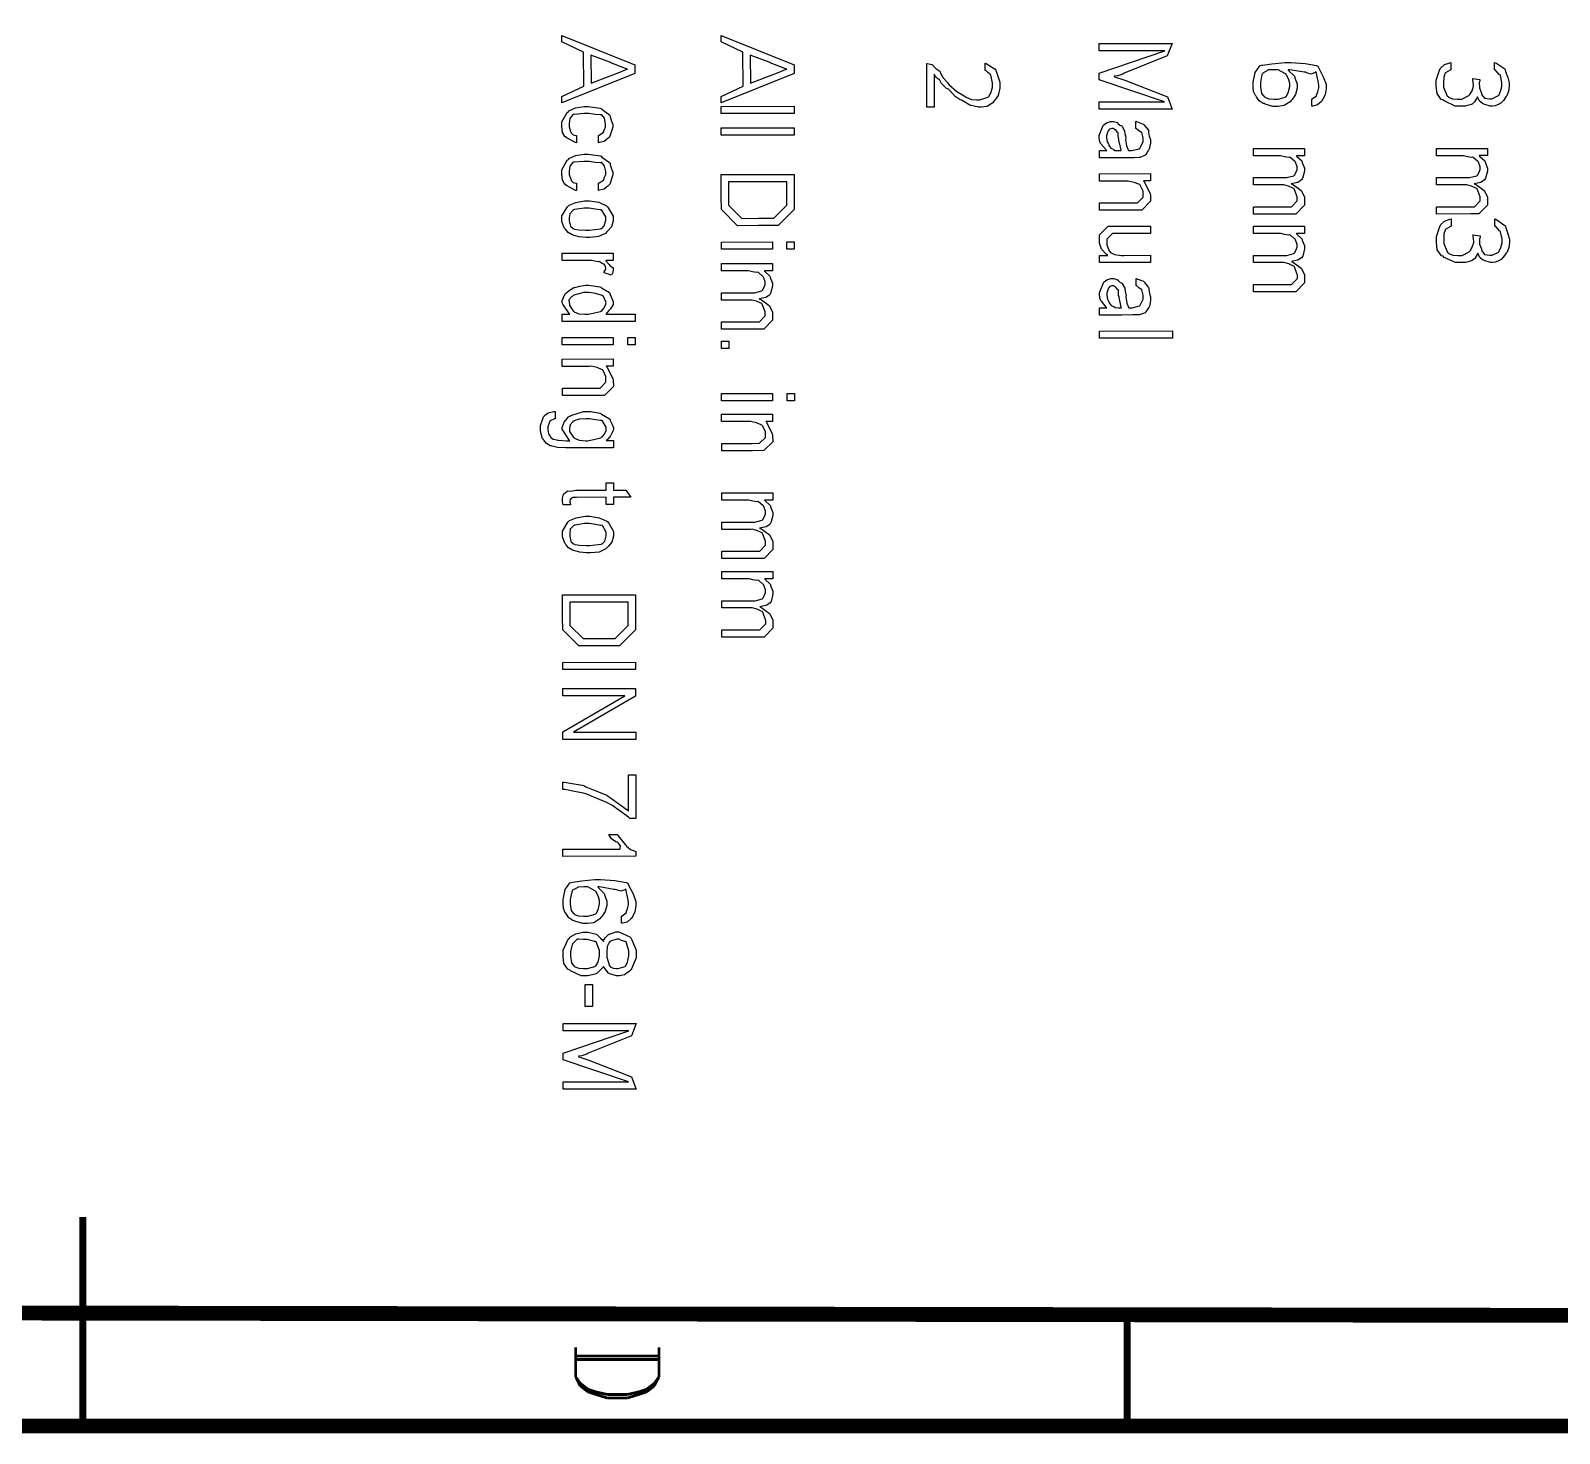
# Model space of a CAD drawing. Extents: x 0.1 to 11.6, y 0.3 to 16.2.
# Drawn here: x 5.762 to 8.673, y 0.296 to 2.968 of the extents above; entities that cross this region are included whole.
import ezdxf

# ---------------------------------------------------------------- set-up
doc = ezdxf.new("R2010")
doc.units = 0
doc.layers.get('0').update_dxf_attribs({"linetype": 'CONTINUOUS'})

msp = doc.modelspace()

# ---------------------------------------------------------------- linework, layer by layer
at = {"color": 0, "const_width": 0.005208}
msp.add_lwpolyline([(0.155003, 16.22), (11.57, 16.22), (11.57, 0.310004), (0.155003, 0.310004), (0.155003, 16.22)], close=True, dxfattribs=at)
at = {"color": 0}
for points in [[(6.77339, 2.95828), (6.91228, 2.90272), (6.91249, 2.88624), (6.7736, 2.83024), (6.7736, 2.84239), (6.81526, 2.86193), (6.81506, 2.9266), (6.77339, 2.94635), (6.77339, 2.95828)], [(7.07671, 2.95833), (7.2156, 2.90278), (7.21582, 2.88629), (7.07693, 2.83029), (7.07693, 2.84244), (7.1186, 2.86199), (7.11838, 2.92665), (7.07671, 2.9464), (7.07671, 2.95833)], [(7.79665, 2.94287), (7.93554, 2.94308), (7.92643, 2.91943), (7.84418, 2.88687), (7.84153, 2.88504), (7.83225, 2.88135), (7.82611, 2.88069), (7.82508, 2.88037), (7.82617, 2.87944), (7.84343, 2.87408), (7.84571, 2.87321), (7.92665, 2.84174), (7.93576, 2.81808), (7.79688, 2.81787), (7.79688, 2.83176), (7.92079, 2.83197), (7.79688, 2.87386), (7.79688, 2.88644), (7.92165, 2.92919), (7.79665, 2.92899), (7.79665, 2.94287)], [(6.82894, 2.92117), (6.82915, 2.86735), (6.86561, 2.88167), (6.86757, 2.88206), (6.88086, 2.88704), (6.89578, 2.89339), (6.8986, 2.89447), (6.89501, 2.89529), (6.86703, 2.90653), (6.86496, 2.90728), (6.82894, 2.92117)], [(7.13226, 2.92122), (7.13249, 2.8674), (7.16894, 2.88172), (7.1709, 2.88211), (7.18419, 2.8871), (7.19911, 2.89344), (7.20193, 2.89453), (7.19835, 2.89535), (7.17036, 2.90657), (7.16829, 2.90733), (7.13226, 2.92122)], [(7.48247, 2.82183), (7.46858, 2.82183), (7.46838, 2.90517), (7.46929, 2.90522), (7.47835, 2.90321), (7.47922, 2.90278), (7.47971, 2.9011), (7.48579, 2.89578), (7.49311, 2.89068), (7.49419, 2.88911), (7.49425, 2.88656), (7.49951, 2.87756), (7.50722, 2.86963), (7.50851, 2.86762), (7.51101, 2.86421), (7.52582, 2.85151), (7.53956, 2.84353), (7.5415, 2.84244), (7.54318, 2.84082), (7.5535, 2.83675), (7.56401, 2.83594), (7.56754, 2.83594), (7.56917, 2.83594), (7.58453, 2.84082), (7.58578, 2.84179), (7.58649, 2.84228), (7.59065, 2.84933), (7.59338, 2.85965), (7.59338, 2.86307), (7.59338, 2.86828), (7.59028, 2.8826), (7.58968, 2.8839), (7.58822, 2.88465), (7.58399, 2.88883), (7.58057, 2.8915), (7.57949, 2.8915), (7.57949, 2.90539), (7.58171, 2.90511), (7.5989, 2.89442), (7.6001, 2.89258), (7.60069, 2.89063), (7.60726, 2.86979), (7.60726, 2.86285), (7.60726, 2.85824), (7.60449, 2.84435), (7.59804, 2.83496), (7.59619, 2.83311), (7.59407, 2.83035), (7.58333, 2.82346), (7.5721, 2.82206), (7.56842, 2.82206), (7.56674, 2.82206), (7.55306, 2.82476), (7.55171, 2.82531), (7.55035, 2.82553), (7.53608, 2.83431), (7.53456, 2.8355), (7.53217, 2.83556), (7.52251, 2.8425), (7.51226, 2.85374), (7.5096, 2.8559), (7.50624, 2.85769), (7.49675, 2.86697), (7.49235, 2.87451), (7.4916, 2.87543), (7.49018, 2.87543), (7.48579, 2.87912), (7.48301, 2.88417), (7.48226, 2.88476), (7.48247, 2.82183)], [(8.20139, 2.82368), (8.20139, 2.83757), (8.20242, 2.83794), (8.21018, 2.84343), (8.21072, 2.84408), (8.21061, 2.84467), (8.21272, 2.85101), (8.21506, 2.85867), (8.21506, 2.86122), (8.21506, 2.86372), (8.21365, 2.8711), (8.2105, 2.88607), (8.20964, 2.88943), (8.20785, 2.88769), (8.20003, 2.88499), (8.19163, 2.88758), (8.18946, 2.88835), (8.18707, 2.88835), (8.15956, 2.89312), (8.15625, 2.89312), (8.15679, 2.89219), (8.16835, 2.88064), (8.16906, 2.87924), (8.16894, 2.87782), (8.17339, 2.86589), (8.17339, 2.86187), (8.17339, 2.85792), (8.17051, 2.84586), (8.16396, 2.83664), (8.16211, 2.83475), (8.16004, 2.83192), (8.14893, 2.82488), (8.13699, 2.82346), (8.13303, 2.82346), (8.12756, 2.82346), (8.11279, 2.82781), (8.11111, 2.82867), (8.10883, 2.8291), (8.10129, 2.8341), (8.0964, 2.84125), (8.09549, 2.84278), (8.09412, 2.84381), (8.09071, 2.85161), (8.09006, 2.86014), (8.09006, 2.86296), (8.09006, 2.86919), (8.09386, 2.88781), (8.10286, 2.90072), (8.10547, 2.90158), (8.10792, 2.90175), (8.1256, 2.90446), (8.15018, 2.90701), (8.15603, 2.90701), (8.16174, 2.90701), (8.18875, 2.90528), (8.21035, 2.90126), (8.21332, 2.90007), (8.2149, 2.89632), (8.22347, 2.87978), (8.22894, 2.8654), (8.22894, 2.86057), (8.22894, 2.85683), (8.22706, 2.84543), (8.22276, 2.83703), (8.22157, 2.83539), (8.21983, 2.83279), (8.21213, 2.82613), (8.20356, 2.824), (8.20139, 2.82368)], [(8.13325, 2.8929), (8.1295, 2.8929), (8.11947, 2.89274), (8.11828, 2.89268), (8.11708, 2.8915), (8.10824, 2.88667), (8.10764, 2.88553), (8.10672, 2.88385), (8.10394, 2.86903), (8.10394, 2.86404), (8.10394, 2.86008), (8.10579, 2.84804), (8.11025, 2.84267), (8.11154, 2.8419), (8.11219, 2.84076), (8.11974, 2.83794), (8.12935, 2.83735), (8.1326, 2.83735), (8.13753, 2.83735), (8.15115, 2.84115), (8.15235, 2.8419), (8.15294, 2.84229), (8.15685, 2.84928), (8.1595, 2.861), (8.1595, 2.86492), (8.1595, 2.86724), (8.15761, 2.87418), (8.15332, 2.88357), (8.15213, 2.88488), (8.15039, 2.88574), (8.13753, 2.8929), (8.13325, 2.8929)], [(8.46625, 2.90685), (8.46625, 2.89296), (8.46501, 2.89253), (8.45617, 2.88726), (8.45562, 2.88667), (8.45481, 2.88542), (8.45275, 2.87869), (8.45236, 2.86908), (8.45236, 2.86583), (8.45236, 2.85992), (8.45958, 2.84299), (8.46104, 2.84218), (8.46175, 2.84099), (8.46957, 2.838), (8.47911, 2.8374), (8.48232, 2.8374), (8.48725, 2.8374), (8.50076, 2.84392), (8.50206, 2.84521), (8.50265, 2.84586), (8.50672, 2.85297), (8.50965, 2.86182), (8.50965, 2.86475), (8.50965, 2.86475), (8.50896, 2.86843), (8.50819, 2.87549), (8.50792, 2.87668), (8.52181, 2.87474), (8.52175, 2.87397), (8.5216, 2.87229), (8.5216, 2.87169), (8.52046, 2.86897), (8.52056, 2.85851), (8.52393, 2.84999), (8.52442, 2.84825), (8.52463, 2.84586), (8.53022, 2.83897), (8.54015, 2.83763), (8.54351, 2.83763), (8.54428, 2.83763), (8.55686, 2.84381), (8.55783, 2.845), (8.55806, 2.8456), (8.56099, 2.85254), (8.56347, 2.86122), (8.56347, 2.8641), (8.56347, 2.86893), (8.56054, 2.88211), (8.56, 2.8834), (8.55854, 2.88433), (8.55072, 2.89285), (8.54958, 2.89318), (8.54958, 2.90707), (8.55176, 2.90653), (8.56879, 2.89458), (8.56999, 2.89274), (8.57064, 2.88976), (8.57465, 2.87842), (8.57736, 2.86817), (8.57736, 2.86475), (8.57736, 2.8616), (8.57622, 2.85211), (8.57357, 2.84532), (8.57281, 2.84369), (8.57129, 2.84158), (8.56635, 2.83436), (8.56174, 2.82981), (8.56044, 2.82894), (8.55815, 2.82764), (8.55078, 2.82437), (8.54531, 2.82374), (8.54351, 2.82374), (8.54144, 2.82374), (8.52924, 2.82753), (8.5281, 2.82829), (8.52642, 2.82867), (8.52106, 2.83333), (8.51768, 2.84011), (8.51704, 2.84153), (8.51579, 2.83931), (8.51144, 2.83176), (8.50662, 2.82753), (8.5051, 2.82699), (8.50265, 2.82611), (8.4936, 2.82394), (8.48529, 2.82351), (8.48253, 2.82351), (8.47472, 2.82351), (8.45344, 2.83365), (8.45128, 2.83567), (8.44808, 2.83669), (8.44006, 2.84799), (8.43847, 2.86187), (8.43847, 2.86649), (8.43847, 2.87343), (8.44476, 2.89242), (8.44607, 2.89426), (8.44672, 2.896), (8.45404, 2.90283), (8.46419, 2.90662), (8.46625, 2.90685)], [(6.80154, 2.76785), (6.80154, 2.75396), (6.79932, 2.75433), (6.78233, 2.76372), (6.78114, 2.76525), (6.77924, 2.76579), (6.77458, 2.77376), (6.77354, 2.785), (6.77354, 2.78717), (6.77354, 2.79372), (6.78386, 2.81179), (6.78592, 2.81342), (6.78694, 2.81478), (6.79958, 2.82047), (6.81619, 2.8234), (6.82172, 2.8234), (6.82368, 2.82346), (6.84631, 2.82004), (6.84819, 2.81928), (6.84961, 2.81776), (6.86415, 2.80757), (6.86513, 2.80604), (6.86535, 2.80371), (6.86828, 2.79546), (6.87076, 2.78879), (6.87076, 2.78651), (6.87076, 2.7839), (6.86481, 2.76644), (6.86361, 2.76503), (6.86182, 2.76269), (6.85406, 2.75672), (6.84538, 2.75461), (6.84321, 2.75418), (6.84321, 2.76807), (6.84435, 2.76839), (6.85286, 2.77404), (6.8534, 2.77479), (6.85308, 2.77501), (6.85465, 2.77929), (6.85688, 2.78472), (6.85688, 2.78651), (6.85688, 2.7901), (6.85476, 2.80067), (6.84983, 2.80724), (6.84842, 2.80757), (6.84657, 2.80697), (6.83703, 2.80767), (6.82514, 2.80957), (6.82215, 2.80951), (6.81554, 2.80951), (6.79704, 2.80811), (6.79568, 2.80778), (6.79362, 2.80647), (6.78847, 2.8004), (6.78743, 2.79081), (6.78743, 2.7876), (6.78743, 2.78435), (6.79031, 2.77544), (6.7909, 2.77458), (6.79118, 2.77317), (6.79482, 2.76938), (6.80035, 2.76807), (6.80154, 2.76785)], [(7.07688, 2.82346), (7.21576, 2.82368), (7.21576, 2.80979), (7.07688, 2.80957), (7.07688, 2.82346)], [(7.81099, 2.73931), (7.80968, 2.7404), (7.80067, 2.75163), (7.80013, 2.75276), (7.79932, 2.75282), (7.79725, 2.75836), (7.79688, 2.7654), (7.79688, 2.76774), (7.79742, 2.76986), (7.80447, 2.78672), (7.80533, 2.78792), (7.8055, 2.78851), (7.81076, 2.79232), (7.81842, 2.79486), (7.82096, 2.79486), (7.82379, 2.79486), (7.83138, 2.79269), (7.83225, 2.79226), (7.83242, 2.79107), (7.83594, 2.78776), (7.83996, 2.78603), (7.8405, 2.78532), (7.84088, 2.78424), (7.845, 2.77647), (7.84526, 2.77556), (7.84489, 2.77419), (7.84722, 2.76475), (7.84744, 2.7634), (7.84706, 2.75988), (7.84869, 2.74799), (7.85211, 2.74061), (7.85265, 2.73931), (7.8539, 2.73931), (7.85667, 2.73931), (7.85764, 2.73931), (7.8591, 2.73936), (7.8731, 2.74278), (7.87392, 2.74343), (7.87429, 2.74403), (7.88021, 2.75564), (7.88021, 2.7595), (7.88021, 2.76318), (7.87765, 2.77349), (7.87717, 2.77425), (7.87576, 2.77447), (7.87158, 2.7775), (7.86762, 2.78088), (7.86632, 2.78119), (7.86632, 2.79508), (7.86789, 2.79476), (7.88075, 2.78971), (7.88172, 2.78901), (7.8826, 2.78765), (7.89031, 2.778), (7.89085, 2.77664), (7.89046, 2.77447), (7.89193, 2.76665), (7.8941, 2.75999), (7.8941, 2.75776), (7.8941, 2.75347), (7.89193, 2.74169), (7.8915, 2.74061), (7.89008, 2.73942), (7.88525, 2.73139), (7.88456, 2.73085), (7.88346, 2.72987), (7.87517, 2.7265), (7.87414, 2.72629), (7.87283, 2.72613), (7.86322, 2.72564), (7.86003, 2.72564), (7.83942, 2.72542), (7.83225, 2.72542), (7.81614, 2.72542), (7.81076, 2.72542), (7.80735, 2.72542), (7.79964, 2.72542), (7.7971, 2.72542), (7.7971, 2.73931), (7.80057, 2.73931), (7.80838, 2.73931), (7.81099, 2.73931)], [(7.07693, 2.78244), (7.21582, 2.78267), (7.21582, 2.76878), (7.07693, 2.76856), (7.07693, 2.78244)], [(7.83876, 2.73931), (7.83826, 2.74056), (7.83431, 2.75917), (7.83399, 2.76167), (7.83328, 2.76238), (7.83274, 2.76785), (7.83279, 2.77306), (7.83247, 2.7736), (7.83143, 2.77365), (7.82813, 2.77869), (7.82769, 2.77903), (7.82721, 2.7786), (7.82329, 2.78097), (7.82206, 2.78097), (7.82058, 2.78097), (7.81625, 2.78), (7.81456, 2.77756), (7.81401, 2.77686), (7.81321, 2.77539), (7.81076, 2.76742), (7.81076, 2.76471), (7.81076, 2.76253), (7.81174, 2.75592), (7.81418, 2.75185), (7.81489, 2.75082), (7.81521, 2.74903), (7.81879, 2.74393), (7.82319, 2.74203), (7.824, 2.74149), (7.824, 2.74149), (7.82687, 2.73958), (7.83285, 2.73931), (7.83485, 2.73931), (7.83876, 2.73931)], [(8.09028, 2.74317), (8.1875, 2.74337), (8.1875, 2.72949), (8.1721, 2.72949), (8.17219, 2.72879), (8.18246, 2.7194), (8.18317, 2.71821), (8.18306, 2.71679), (8.1875, 2.70568), (8.1875, 2.70193), (8.1875, 2.70019), (8.18408, 2.68631), (8.18338, 2.68522), (8.18181, 2.68322), (8.17475, 2.67828), (8.16525, 2.67654), (8.16254, 2.67611), (8.1665, 2.6741), (8.18104, 2.66308), (8.18772, 2.65121), (8.18772, 2.64725), (8.18772, 2.6351), (8.17101, 2.61837), (8.15582, 2.61837), (8.0905, 2.61817), (8.0905, 2.63206), (8.15039, 2.63206), (8.16276, 2.63226), (8.17383, 2.64333), (8.17383, 2.64985), (8.17378, 2.65126), (8.16818, 2.66607), (8.1671, 2.66721), (8.16536, 2.66775), (8.15744, 2.67133), (8.14822, 2.67378), (8.14583, 2.67372), (8.0905, 2.67372), (8.0905, 2.68761), (8.15235, 2.68761), (8.15354, 2.68767), (8.16732, 2.69129), (8.16818, 2.69194), (8.16835, 2.69228), (8.17117, 2.69672), (8.17361, 2.70307), (8.17361, 2.70518), (8.17361, 2.70844), (8.17051, 2.71724), (8.16992, 2.71821), (8.16846, 2.71897), (8.16064, 2.72624), (8.1595, 2.72667), (8.15717, 2.72618), (8.14936, 2.72726), (8.14214, 2.72928), (8.13976, 2.72928), (8.09028, 2.72928), (8.09028, 2.74317)], [(8.43869, 2.74322), (8.53592, 2.74343), (8.53592, 2.72954), (8.52051, 2.72954), (8.52061, 2.72885), (8.53088, 2.71946), (8.53157, 2.71826), (8.53147, 2.71685), (8.53592, 2.70574), (8.53592, 2.70199), (8.53592, 2.70025), (8.5325, 2.68636), (8.53179, 2.68528), (8.53022, 2.68326), (8.52317, 2.67833), (8.51367, 2.6766), (8.51096, 2.67617), (8.51492, 2.67415), (8.52946, 2.66314), (8.53614, 2.65126), (8.53614, 2.64729), (8.53614, 2.63515), (8.51942, 2.61843), (8.50424, 2.61843), (8.43892, 2.61822), (8.43892, 2.63211), (8.49881, 2.63211), (8.51118, 2.63232), (8.52225, 2.64339), (8.52225, 2.6499), (8.52219, 2.65131), (8.5166, 2.66612), (8.51551, 2.66726), (8.51378, 2.66781), (8.50586, 2.67139), (8.49664, 2.67383), (8.49425, 2.67378), (8.43892, 2.67378), (8.43892, 2.68767), (8.50076, 2.68767), (8.50196, 2.68772), (8.51574, 2.69135), (8.5166, 2.692), (8.51676, 2.69233), (8.51958, 2.69678), (8.52203, 2.70313), (8.52203, 2.70524), (8.52203, 2.7085), (8.51893, 2.71729), (8.51833, 2.71826), (8.51688, 2.71903), (8.50906, 2.72629), (8.50792, 2.72672), (8.50558, 2.72624), (8.49778, 2.72732), (8.49056, 2.72933), (8.48817, 2.72933), (8.43869, 2.72933), (8.43869, 2.74322)], [(6.80165, 2.67692), (6.80165, 2.66303), (6.79943, 2.66342), (6.78244, 2.67279), (6.78125, 2.67432), (6.77935, 2.67486), (6.77468, 2.68283), (6.77365, 2.69407), (6.77365, 2.69624), (6.77365, 2.70281), (6.78396, 2.72086), (6.78603, 2.7225), (6.78706, 2.72385), (6.79969, 2.72954), (6.81629, 2.73247), (6.82183, 2.73247), (6.82379, 2.73253), (6.8464, 2.72911), (6.84831, 2.72835), (6.84972, 2.72683), (6.86426, 2.71664), (6.86524, 2.71511), (6.86546, 2.71278), (6.86838, 2.70454), (6.87088, 2.69786), (6.87088, 2.69558), (6.87088, 2.69299), (6.8649, 2.67551), (6.86372, 2.6741), (6.86193, 2.67176), (6.85417, 2.66581), (6.84549, 2.66368), (6.84332, 2.66325), (6.84332, 2.67714), (6.84446, 2.67746), (6.85297, 2.68311), (6.85351, 2.68386), (6.85319, 2.68408), (6.85476, 2.68838), (6.85699, 2.69379), (6.85699, 2.69558), (6.85699, 2.69917), (6.85487, 2.70975), (6.84993, 2.71631), (6.84853, 2.71664), (6.84668, 2.71604), (6.83713, 2.71674), (6.82525, 2.71864), (6.82226, 2.71858), (6.81565, 2.71858), (6.79715, 2.71718), (6.79579, 2.71685), (6.79372, 2.71556), (6.78857, 2.70947), (6.78754, 2.69988), (6.78754, 2.69667), (6.78754, 2.69342), (6.79042, 2.68451), (6.79101, 2.68365), (6.79129, 2.68224), (6.79492, 2.67844), (6.80046, 2.67714), (6.80165, 2.67692)], [(7.07704, 2.69336), (7.21593, 2.69358), (7.21593, 2.653), (7.21615, 2.62696), (7.18554, 2.59635), (7.14735, 2.59636), (7.10786, 2.59614), (7.07726, 2.62674), (7.07704, 2.65082), (7.07704, 2.69336)], [(7.09093, 2.67947), (7.09093, 2.653), (7.09115, 2.63499), (7.1161, 2.61003), (7.14779, 2.61025), (7.17731, 2.61025), (7.20226, 2.63519), (7.20204, 2.65364), (7.20204, 2.67969), (7.09093, 2.67947)], [(7.79704, 2.69504), (7.89426, 2.69526), (7.89426, 2.68138), (7.88103, 2.68138), (7.8826, 2.67979), (7.89367, 2.65761), (7.89426, 2.65468), (7.89447, 2.64253), (7.87776, 2.62582), (7.85562, 2.6256), (7.79725, 2.6256), (7.79725, 2.63949), (7.85519, 2.63949), (7.86951, 2.63971), (7.88038, 2.65076), (7.88038, 2.65793), (7.88038, 2.66206), (7.87494, 2.67329), (7.87386, 2.67443), (7.87213, 2.67503), (7.86344, 2.67871), (7.85215, 2.68121), (7.84913, 2.68115), (7.79704, 2.68115), (7.79704, 2.69504)], [(6.82238, 2.64333), (6.82607, 2.64339), (6.84392, 2.64068), (6.85851, 2.634), (6.86057, 2.63206), (6.86199, 2.63026), (6.87099, 2.61421), (6.87099, 2.60883), (6.87099, 2.60568), (6.86794, 2.59403), (6.86068, 2.5855), (6.85861, 2.58388), (6.85639, 2.58143), (6.84343, 2.57531), (6.82758, 2.57394), (6.82389, 2.57389), (6.81956, 2.57389), (6.80669, 2.57503), (6.79719, 2.57753), (6.79546, 2.57824), (6.79308, 2.57861), (6.78532, 2.58306), (6.78039, 2.58946), (6.7794, 2.59082), (6.778, 2.5919), (6.77376, 2.60443), (6.77376, 2.60861), (6.77376, 2.6149), (6.78407, 2.63221), (6.78614, 2.63379), (6.78717, 2.63504), (6.79992, 2.64046), (6.81674, 2.64333), (6.82238, 2.64333)], [(6.82238, 2.62944), (6.81586, 2.62944), (6.79775, 2.62674), (6.79633, 2.62619), (6.79417, 2.62478), (6.78874, 2.61876), (6.78765, 2.61117), (6.78765, 2.60861), (6.78765, 2.60542), (6.78993, 2.59532), (6.79508, 2.59082), (6.79656, 2.59039), (6.79725, 2.58974), (6.80643, 2.58811), (6.81901, 2.58778), (6.82324, 2.58778), (6.82536, 2.58783), (6.84717, 2.59017), (6.84864, 2.5906), (6.84961, 2.59076), (6.85439, 2.59603), (6.8571, 2.60622), (6.8571, 2.60883), (6.8571, 2.61322), (6.84983, 2.62588), (6.84842, 2.62642), (6.84651, 2.62608), (6.83686, 2.6275), (6.82525, 2.6295), (6.82238, 2.62944)], [(7.79742, 2.53961), (7.81347, 2.53961), (7.81054, 2.54124), (7.80094, 2.55117), (7.79719, 2.56256), (7.79719, 2.56629), (7.79719, 2.57844), (7.81392, 2.59517), (7.83561, 2.59517), (7.89442, 2.59538), (7.89442, 2.58149), (7.84169, 2.58128), (7.82215, 2.58128), (7.81108, 2.57021), (7.81108, 2.56304), (7.81108, 2.55989), (7.81413, 2.55143), (7.81478, 2.55046), (7.81506, 2.54878), (7.81879, 2.54417), (7.82389, 2.54264), (7.82497, 2.54221), (7.82607, 2.54156), (7.83925, 2.53961), (7.84364, 2.53961), (7.89464, 2.53982), (7.89464, 2.52593), (7.79742, 2.52572), (7.79742, 2.53961)], [(8.0905, 2.59517), (8.18772, 2.59538), (8.18772, 2.58149), (8.17231, 2.58149), (8.17242, 2.58078), (8.18267, 2.5714), (8.18338, 2.57021), (8.18326, 2.56879), (8.18772, 2.55767), (8.18772, 2.55393), (8.18772, 2.55219), (8.18431, 2.53831), (8.1836, 2.53722), (8.18203, 2.53521), (8.17497, 2.53028), (8.16547, 2.52854), (8.16276, 2.5281), (8.16672, 2.5261), (8.18126, 2.51508), (8.18793, 2.50321), (8.18793, 2.49924), (8.18793, 2.48708), (8.17122, 2.47038), (8.15603, 2.47038), (8.09071, 2.47017), (8.09071, 2.48406), (8.15061, 2.48406), (8.16297, 2.48426), (8.17404, 2.49533), (8.17404, 2.50185), (8.17399, 2.50325), (8.1684, 2.51807), (8.16732, 2.51921), (8.16558, 2.51975), (8.15767, 2.52333), (8.14844, 2.52578), (8.14606, 2.52572), (8.09071, 2.52572), (8.09071, 2.53961), (8.15256, 2.53961), (8.15375, 2.53965), (8.16754, 2.54329), (8.1684, 2.54394), (8.16857, 2.54428), (8.17139, 2.54872), (8.17383, 2.55507), (8.17383, 2.55718), (8.17383, 2.56044), (8.17074, 2.56922), (8.17014, 2.57021), (8.16868, 2.57096), (8.16086, 2.57824), (8.15972, 2.57867), (8.15739, 2.57818), (8.14958, 2.57926), (8.14236, 2.58128), (8.13997, 2.58128), (8.0905, 2.58128), (8.0905, 2.59517)], [(8.46669, 2.60906), (8.46669, 2.59517), (8.46544, 2.59472), (8.4566, 2.58946), (8.45606, 2.58886), (8.45524, 2.58763), (8.45318, 2.58089), (8.45281, 2.57129), (8.45281, 2.56803), (8.45281, 2.56213), (8.46001, 2.54519), (8.46149, 2.54438), (8.46218, 2.54318), (8.47, 2.54021), (8.47954, 2.53961), (8.48275, 2.53961), (8.48768, 2.53961), (8.50119, 2.54611), (8.5025, 2.54742), (8.5031, 2.54807), (8.50717, 2.55518), (8.5101, 2.56401), (8.5101, 2.56694), (8.5101, 2.56694), (8.50939, 2.57064), (8.50862, 2.57769), (8.50836, 2.57889), (8.52225, 2.57693), (8.52219, 2.57617), (8.52203, 2.57449), (8.52203, 2.57389), (8.52089, 2.57118), (8.521, 2.56071), (8.52436, 2.55219), (8.52485, 2.55046), (8.52507, 2.54807), (8.53065, 2.54118), (8.54058, 2.53982), (8.54394, 2.53982), (8.54471, 2.53982), (8.55729, 2.54601), (8.55826, 2.54719), (8.55849, 2.54779), (8.56142, 2.55474), (8.56392, 2.56342), (8.56392, 2.56629), (8.56392, 2.57113), (8.56099, 2.58431), (8.56044, 2.58561), (8.55897, 2.58653), (8.55117, 2.59506), (8.55003, 2.59538), (8.55003, 2.60926), (8.55219, 2.60872), (8.56922, 2.59679), (8.57042, 2.59494), (8.57107, 2.59196), (8.57508, 2.58062), (8.57781, 2.57036), (8.57781, 2.56694), (8.57781, 2.56381), (8.57667, 2.55431), (8.574, 2.54753), (8.57324, 2.5459), (8.57172, 2.54378), (8.56679, 2.53657), (8.56218, 2.53201), (8.56088, 2.53114), (8.5586, 2.52983), (8.55122, 2.52658), (8.54574, 2.52593), (8.54394, 2.52593), (8.54189, 2.52593), (8.52968, 2.52974), (8.52854, 2.53049), (8.52686, 2.53088), (8.52149, 2.53554), (8.51812, 2.54232), (8.51747, 2.54372), (8.51622, 2.5415), (8.51187, 2.53396), (8.50706, 2.52974), (8.50553, 2.52919), (8.5031, 2.52832), (8.49403, 2.52615), (8.48574, 2.52572), (8.48296, 2.52572), (8.47515, 2.52572), (8.45389, 2.53586), (8.45171, 2.53788), (8.44851, 2.5389), (8.44049, 2.55018), (8.43892, 2.56407), (8.43892, 2.56868), (8.43892, 2.57563), (8.44521, 2.59463), (8.4465, 2.59646), (8.44715, 2.59819), (8.45449, 2.60504), (8.46463, 2.60883), (8.46669, 2.60906)], [(7.07726, 2.565), (7.17449, 2.56521), (7.17449, 2.55132), (7.07726, 2.55111), (7.07726, 2.565)], [(7.20226, 2.56521), (7.21615, 2.56521), (7.21615, 2.55132), (7.20226, 2.55132), (7.20226, 2.56521)], [(6.77393, 2.54351), (6.87115, 2.54372), (6.87115, 2.52983), (6.85726, 2.52983), (6.85721, 2.52914), (6.86279, 2.52285), (6.86399, 2.52225), (6.86458, 2.52111), (6.87115, 2.51611), (6.87115, 2.51443), (6.87115, 2.51253), (6.87039, 2.50678), (6.86876, 2.50315), (6.86833, 2.50206), (6.854, 2.5064), (6.85363, 2.50678), (6.85726, 2.51335), (6.85726, 2.51551), (6.85726, 2.51551), (6.85644, 2.51774), (6.85454, 2.52235), (6.854, 2.52289), (6.85271, 2.52289), (6.84874, 2.52485), (6.84586, 2.52746), (6.84489, 2.52767), (6.84326, 2.52701), (6.82981, 2.52962), (6.82536, 2.52962), (6.77393, 2.52962), (6.77393, 2.54351)], [(7.07731, 2.52399), (7.17453, 2.52419), (7.17453, 2.51031), (7.15912, 2.51031), (7.15924, 2.5096), (7.16949, 2.50022), (7.17019, 2.49903), (7.17008, 2.49761), (7.17453, 2.48649), (7.17453, 2.48275), (7.17453, 2.48101), (7.17111, 2.46712), (7.17042, 2.46604), (7.16883, 2.46403), (7.16178, 2.4591), (7.15229, 2.45736), (7.14958, 2.45692), (7.15354, 2.45492), (7.16808, 2.4439), (7.17475, 2.43201), (7.17475, 2.42806), (7.17475, 2.4159), (7.15804, 2.39919), (7.14285, 2.39919), (7.07753, 2.39899), (7.07753, 2.41288), (7.13743, 2.41288), (7.14979, 2.41308), (7.16086, 2.42415), (7.16086, 2.43067), (7.16081, 2.43207), (7.15522, 2.44689), (7.15414, 2.44803), (7.1524, 2.44857), (7.14447, 2.45215), (7.13525, 2.45458), (7.13286, 2.45454), (7.07753, 2.45454), (7.07753, 2.46843), (7.13937, 2.46843), (7.14057, 2.46847), (7.15435, 2.47211), (7.15522, 2.47276), (7.15539, 2.4731), (7.15821, 2.47754), (7.16064, 2.48389), (7.16064, 2.486), (7.16064, 2.48926), (7.15756, 2.49804), (7.15696, 2.49903), (7.15549, 2.49978), (7.14768, 2.50706), (7.14654, 2.50749), (7.14421, 2.507), (7.13639, 2.50808), (7.12918, 2.5101), (7.12679, 2.5101), (7.07731, 2.5101), (7.07731, 2.52399)], [(6.77419, 2.42736), (6.78896, 2.42735), (6.78749, 2.4286), (6.77512, 2.44689), (6.77399, 2.44928), (6.77399, 2.45356), (6.77903, 2.46511), (6.78006, 2.46642), (6.7806, 2.46679), (6.78668, 2.472), (6.79536, 2.47786), (6.79719, 2.47857), (6.79824, 2.47851), (6.80789, 2.48068), (6.8189, 2.48292), (6.8226, 2.48292), (6.82433, 2.48296), (6.84586, 2.47987), (6.84776, 2.47922), (6.84928, 2.47769), (6.8641, 2.46858), (6.86513, 2.46729), (6.86546, 2.46496), (6.86865, 2.45736), (6.87121, 2.4515), (6.87121, 2.44949), (6.87121, 2.44629), (6.86594, 2.43767), (6.8649, 2.43668), (6.86339, 2.43517), (6.859, 2.43044), (6.85786, 2.42817), (6.85775, 2.42757), (6.91308, 2.42757), (6.91308, 2.41368), (6.77419, 2.41347), (6.77419, 2.42736)], [(7.81147, 2.43978), (7.81017, 2.44086), (7.80117, 2.4521), (7.80063, 2.45324), (7.79981, 2.45329), (7.79775, 2.45882), (7.79736, 2.46588), (7.79736, 2.46821), (7.7979, 2.47032), (7.80496, 2.48719), (7.80583, 2.48839), (7.80599, 2.48899), (7.81125, 2.49278), (7.8189, 2.49533), (7.82146, 2.49533), (7.82428, 2.49533), (7.83188, 2.49317), (7.83274, 2.49274), (7.8329, 2.49154), (7.83643, 2.48822), (7.84044, 2.48649), (7.84099, 2.48579), (7.84136, 2.48469), (7.84549, 2.47694), (7.84576, 2.47601), (7.84538, 2.47467), (7.84771, 2.46522), (7.84793, 2.46386), (7.84754, 2.46035), (7.84918, 2.44846), (7.8526, 2.44108), (7.85314, 2.43978), (7.85439, 2.43978), (7.85715, 2.43978), (7.85812, 2.43978), (7.8596, 2.43983), (7.87358, 2.44325), (7.8744, 2.4439), (7.87478, 2.4445), (7.88069, 2.45611), (7.88069, 2.45996), (7.88069, 2.46365), (7.87815, 2.47396), (7.87765, 2.47472), (7.87625, 2.47493), (7.87207, 2.47797), (7.86811, 2.48133), (7.86681, 2.48167), (7.86681, 2.49556), (7.86838, 2.49522), (7.88124, 2.49018), (7.88222, 2.48947), (7.88308, 2.48813), (7.89079, 2.47846), (7.89133, 2.47711), (7.89094, 2.47493), (7.89242, 2.46712), (7.89458, 2.46044), (7.89458, 2.45822), (7.89458, 2.45394), (7.89242, 2.44217), (7.89199, 2.44108), (7.89057, 2.43989), (7.88574, 2.43186), (7.88504, 2.43132), (7.88396, 2.43033), (7.87565, 2.42697), (7.87463, 2.42676), (7.87332, 2.4266), (7.86372, 2.42611), (7.86051, 2.42611), (7.8399, 2.42589), (7.83274, 2.42589), (7.81663, 2.42589), (7.81125, 2.42589), (7.80783, 2.42589), (7.80013, 2.42589), (7.79758, 2.42589), (7.79758, 2.43978), (7.80106, 2.43978), (7.80886, 2.43978), (7.81147, 2.43978)], [(7.83925, 2.43978), (7.83876, 2.44103), (7.83479, 2.45964), (7.83447, 2.46212), (7.83376, 2.46283), (7.83322, 2.46832), (7.83328, 2.47353), (7.83296, 2.47407), (7.83192, 2.47412), (7.82861, 2.47917), (7.82818, 2.47949), (7.82769, 2.47906), (7.82379, 2.48144), (7.82254, 2.48144), (7.82107, 2.48144), (7.81674, 2.48047), (7.81506, 2.47803), (7.81451, 2.47732), (7.81369, 2.47586), (7.81125, 2.46787), (7.81125, 2.46517), (7.81125, 2.463), (7.81224, 2.45637), (7.81467, 2.45231), (7.81537, 2.45128), (7.81569, 2.44949), (7.81928, 2.44439), (7.82368, 2.44249), (7.82449, 2.44194), (7.82449, 2.44194), (7.82736, 2.44006), (7.83333, 2.43978), (7.83535, 2.43978), (7.83925, 2.43978)], [(6.8226, 2.46903), (6.81565, 2.46903), (6.79656, 2.46382), (6.79482, 2.46272), (6.79258, 2.46115), (6.78694, 2.45497), (6.78728, 2.44939), (6.78787, 2.44797), (6.78787, 2.44433), (6.79471, 2.4344), (6.79611, 2.43343), (6.79682, 2.43192), (6.80561, 2.42811), (6.81749, 2.42736), (6.8215, 2.42736), (6.82411, 2.4274), (6.84722, 2.43267), (6.84864, 2.43365), (6.84961, 2.43414), (6.85444, 2.43972), (6.85732, 2.44656), (6.85732, 2.44883), (6.85786, 2.44965), (6.85226, 2.4624), (6.85058, 2.46338), (6.84831, 2.46371), (6.83768, 2.46674), (6.82557, 2.46907), (6.8226, 2.46903)], [(7.79753, 2.39551), (7.93642, 2.39572), (7.93642, 2.38183), (7.79753, 2.38163), (7.79753, 2.39551)], [(6.77414, 2.38308), (6.87136, 2.38331), (6.87136, 2.36942), (6.77414, 2.36919), (6.77414, 2.38308)], [(6.89914, 2.38331), (6.91303, 2.38331), (6.91303, 2.36942), (6.89914, 2.36942), (6.89914, 2.38331)], [(7.07753, 2.37597), (7.09142, 2.37597), (7.09142, 2.36208), (7.07753, 2.36208), (7.07753, 2.37597)], [(6.77425, 2.34212), (6.87147, 2.34233), (6.87147, 2.32844), (6.85824, 2.32844), (6.85981, 2.32688), (6.87088, 2.30469), (6.87147, 2.30176), (6.87169, 2.28961), (6.85499, 2.27289), (6.83285, 2.27268), (6.77447, 2.27268), (6.77447, 2.28657), (6.83242, 2.28657), (6.84674, 2.28678), (6.85758, 2.29785), (6.85758, 2.30501), (6.85758, 2.30914), (6.85215, 2.32036), (6.85107, 2.3215), (6.84933, 2.3221), (6.84065, 2.32579), (6.82938, 2.32829), (6.82633, 2.32824), (6.77425, 2.32824), (6.77425, 2.34212)], [(7.07764, 2.27621), (7.17486, 2.27642), (7.17486, 2.26253), (7.07764, 2.26232), (7.07764, 2.27621)], [(7.20264, 2.27642), (7.21653, 2.27642), (7.21653, 2.26253), (7.20264, 2.26253), (7.20264, 2.27642)], [(6.76053, 2.24224), (6.76053, 2.22835), (6.75939, 2.22825), (6.75125, 2.22424), (6.75076, 2.22358), (6.74972, 2.222), (6.74664, 2.21278), (6.74664, 2.20969), (6.74664, 2.20725), (6.74794, 2.19993), (6.75097, 2.19558), (6.75185, 2.19472), (6.75222, 2.19319), (6.75717, 2.1894), (6.76421, 2.1881), (6.76574, 2.18778), (6.76617, 2.1875), (6.78293, 2.18668), (6.78851, 2.18668), (6.787, 2.18875), (6.77528, 2.20682), (6.77442, 2.20839), (6.77442, 2.21175), (6.77789, 2.22174), (6.78614, 2.23188), (6.78851, 2.23335), (6.79085, 2.23443), (6.81461, 2.24224), (6.8226, 2.24224), (6.82883, 2.24224), (6.8456, 2.23899), (6.84754, 2.23833), (6.84912, 2.23687), (6.86426, 2.22831), (6.86535, 2.22706), (6.86572, 2.22478), (6.86908, 2.21729), (6.87164, 2.21126), (6.87164, 2.20925), (6.87104, 2.20632), (6.86643, 2.1959), (6.85965, 2.18842), (6.85796, 2.1869), (6.87185, 2.1869), (6.87185, 2.17301), (6.78635, 2.17279), (6.78103, 2.17279), (6.76519, 2.17378), (6.75537, 2.17606), (6.75379, 2.17671), (6.75157, 2.17703), (6.74414, 2.18126), (6.73931, 2.18767), (6.73839, 2.18907), (6.73699, 2.19032), (6.73275, 2.20503), (6.73275, 2.2099), (6.73275, 2.21582), (6.7385, 2.23204), (6.73969, 2.23356), (6.74024, 2.23465), (6.7475, 2.23958), (6.75819, 2.24229), (6.76053, 2.24224)], [(6.82368, 2.22835), (6.81944, 2.22835), (6.80675, 2.22738), (6.79818, 2.22493), (6.79676, 2.22424), (6.79465, 2.22271), (6.78933, 2.21669), (6.78831, 2.20985), (6.78831, 2.20751), (6.78831, 2.20383), (6.79536, 2.19374), (6.79676, 2.19276), (6.79747, 2.19125), (6.80664, 2.18744), (6.81907, 2.18668), (6.82324, 2.18668), (6.82553, 2.18674), (6.84765, 2.19217), (6.84907, 2.19319), (6.85004, 2.19368), (6.85487, 2.19917), (6.85775, 2.20578), (6.85775, 2.20796), (6.85775, 2.21229), (6.85047, 2.22478), (6.84907, 2.22532), (6.84722, 2.22499), (6.83783, 2.2264), (6.8265, 2.2284), (6.82368, 2.22835)], [(7.07769, 2.23699), (7.17492, 2.23719), (7.17492, 2.22331), (7.16168, 2.22331), (7.16325, 2.22174), (7.17432, 2.19954), (7.17492, 2.19661), (7.17513, 2.18446), (7.15842, 2.16775), (7.13629, 2.16754), (7.0779, 2.16754), (7.0779, 2.18143), (7.13585, 2.18143), (7.15018, 2.18164), (7.16103, 2.19271), (7.16103, 2.19988), (7.16103, 2.204), (7.1556, 2.21522), (7.15451, 2.21636), (7.15278, 2.21696), (7.1441, 2.22065), (7.13282, 2.22314), (7.12978, 2.2231), (7.07769, 2.2231), (7.07769, 2.23699)], [(6.79004, 2.06472), (6.77593, 2.06472), (6.77561, 2.06565), (6.77463, 2.07232), (6.77463, 2.07449), (6.77463, 2.07726), (6.77681, 2.0849), (6.77724, 2.08556), (6.77746, 2.08561), (6.78386, 2.09071), (6.78461, 2.09099), (6.78461, 2.09099), (6.79031, 2.0906), (6.80018, 2.0925), (6.8035, 2.0925), (6.85796, 2.09272), (6.85796, 2.10661), (6.87185, 2.10661), (6.87185, 2.09272), (6.89507, 2.09272), (6.90462, 2.07883), (6.87185, 2.07883), (6.87185, 2.06494), (6.85796, 2.06494), (6.85796, 2.07883), (6.80176, 2.07861), (6.79992, 2.07861), (6.79438, 2.07844), (6.79318, 2.07807), (6.79286, 2.07796), (6.79243, 2.07721), (6.79047, 2.07531), (6.78967, 2.07563), (6.78961, 2.07557), (6.78933, 2.07493), (6.78851, 2.07183), (6.78851, 2.07081), (6.78851, 2.06928), (6.78976, 2.06538), (6.79004, 2.06472)], [(7.0779, 2.08724), (7.17513, 2.08746), (7.17513, 2.07357), (7.15972, 2.07357), (7.15983, 2.07286), (7.17008, 2.06347), (7.17079, 2.06228), (7.17068, 2.06087), (7.17513, 2.04975), (7.17513, 2.04601), (7.17513, 2.04428), (7.17171, 2.03039), (7.17101, 2.02929), (7.16943, 2.02729), (7.16237, 2.02235), (7.15289, 2.02061), (7.15018, 2.02018), (7.15414, 2.01818), (7.16868, 2.00717), (7.17535, 1.99528), (7.17535, 1.99132), (7.17535, 1.97917), (7.15864, 1.96246), (7.14344, 1.96246), (7.07813, 1.96224), (7.07813, 1.97613), (7.13803, 1.97613), (7.15039, 1.97635), (7.16146, 1.98742), (7.16146, 1.99393), (7.1614, 1.99533), (7.15582, 2.01014), (7.15474, 2.01129), (7.153, 2.01183), (7.14507, 2.0154), (7.13585, 2.01785), (7.13346, 2.01779), (7.07813, 2.01779), (7.07813, 2.03168), (7.13997, 2.03168), (7.14117, 2.03174), (7.15494, 2.03537), (7.15582, 2.03603), (7.15597, 2.03635), (7.15881, 2.04079), (7.16124, 2.04715), (7.16124, 2.04926), (7.16124, 2.05251), (7.15815, 2.06131), (7.15756, 2.06228), (7.15608, 2.06304), (7.14828, 2.07032), (7.14714, 2.07075), (7.14481, 2.07026), (7.13699, 2.07135), (7.12978, 2.07335), (7.12739, 2.07335), (7.0779, 2.07335), (7.0779, 2.08724)], [(6.82329, 2.04264), (6.82699, 2.04269), (6.84483, 2.03999), (6.85943, 2.03331), (6.86149, 2.03136), (6.8629, 2.02957), (6.8719, 2.01351), (6.8719, 2.00814), (6.8719, 2.00499), (6.86887, 1.99333), (6.8616, 1.98481), (6.85954, 1.98318), (6.85732, 1.98074), (6.84435, 1.97461), (6.8285, 1.97325), (6.82482, 1.97319), (6.82047, 1.97319), (6.80761, 1.97433), (6.79812, 1.97683), (6.79639, 1.97754), (6.794, 1.97792), (6.78624, 1.98236), (6.78131, 1.98876), (6.78033, 1.99013), (6.77892, 1.99121), (6.77468, 2.00375), (6.77468, 2.00792), (6.77468, 2.01421), (6.785, 2.03153), (6.78706, 2.0331), (6.78808, 2.03435), (6.80083, 2.03976), (6.81765, 2.04264), (6.82329, 2.04264)], [(6.82329, 2.02875), (6.81679, 2.02875), (6.79867, 2.02604), (6.79725, 2.0255), (6.79508, 2.02408), (6.78967, 2.01807), (6.78857, 2.01047), (6.78857, 2.00792), (6.78857, 2.00472), (6.79085, 1.99463), (6.79601, 1.99013), (6.79747, 1.98969), (6.79818, 1.98904), (6.80735, 1.98742), (6.81993, 1.98708), (6.82417, 1.98708), (6.82628, 1.98714), (6.8481, 1.98947), (6.84956, 1.9899), (6.85053, 1.99007), (6.85531, 1.99533), (6.85801, 2.00553), (6.85801, 2.00814), (6.85801, 2.01253), (6.85075, 2.02518), (6.84933, 2.02572), (6.84744, 2.02539), (6.83778, 2.02681), (6.82617, 2.02881), (6.82329, 2.02875)], [(7.07813, 1.93744), (7.17535, 1.93767), (7.17535, 1.92378), (7.15994, 1.92378), (7.16004, 1.92307), (7.17031, 1.91368), (7.17101, 1.91249), (7.1709, 1.91108), (7.17535, 1.89996), (7.17535, 1.89621), (7.17535, 1.89447), (7.17193, 1.88058), (7.17122, 1.8795), (7.16965, 1.8775), (7.1626, 1.87256), (7.1531, 1.87082), (7.15039, 1.87039), (7.15435, 1.86839), (7.16889, 1.85736), (7.17557, 1.84549), (7.17557, 1.84153), (7.17557, 1.82937), (7.15886, 1.81267), (7.14367, 1.81267), (7.07835, 1.81244), (7.07835, 1.82633), (7.13824, 1.82633), (7.15061, 1.82656), (7.16168, 1.83763), (7.16168, 1.84412), (7.16163, 1.84554), (7.15603, 1.86035), (7.15494, 1.86149), (7.15321, 1.86203), (7.14529, 1.86561), (7.13607, 1.86806), (7.13368, 1.868), (7.07835, 1.868), (7.07835, 1.88189), (7.14019, 1.88189), (7.14139, 1.88194), (7.15517, 1.88558), (7.15603, 1.88624), (7.15619, 1.88656), (7.15901, 1.891), (7.16146, 1.89735), (7.16146, 1.89947), (7.16146, 1.90272), (7.15836, 1.91151), (7.15776, 1.91249), (7.15631, 1.91325), (7.14849, 1.92051), (7.14735, 1.92096), (7.14501, 1.92046), (7.13721, 1.92156), (7.12999, 1.92356), (7.12761, 1.92356), (7.07813, 1.92356), (7.07813, 1.93744)], [(6.7749, 1.8929), (6.91379, 1.89312), (6.91379, 1.85254), (6.91401, 1.8265), (6.8834, 1.7959), (6.84521, 1.7959), (6.80572, 1.79568), (6.77512, 1.82628), (6.7749, 1.85038), (6.7749, 1.8929)], [(6.78879, 1.87901), (6.78879, 1.85254), (6.78901, 1.83453), (6.81396, 1.80957), (6.84565, 1.80979), (6.87517, 1.80979), (6.90012, 1.83475), (6.8999, 1.85319), (6.8999, 1.87924), (6.78879, 1.87901)], [(6.77512, 1.76449), (6.91401, 1.76471), (6.91401, 1.75082), (6.77512, 1.7506), (6.77512, 1.76449)], [(6.77518, 1.71457), (6.91407, 1.71479), (6.91407, 1.69982), (6.79601, 1.63124), (6.91428, 1.63146), (6.91428, 1.61757), (6.77539, 1.61735), (6.77539, 1.63232), (6.89344, 1.7009), (6.77518, 1.70068), (6.77518, 1.71457)], [(6.90044, 1.5504), (6.91433, 1.5504), (6.91456, 1.46707), (6.90326, 1.46707), (6.90072, 1.4694), (6.86893, 1.49235), (6.86486, 1.49462), (6.86029, 1.4969), (6.81917, 1.51426), (6.81494, 1.51546), (6.81093, 1.51579), (6.79454, 1.5191), (6.77903, 1.52219), (6.77544, 1.5224), (6.77544, 1.53629), (6.77826, 1.53629), (6.81244, 1.53033), (6.81646, 1.52914), (6.81933, 1.52746), (6.83838, 1.51981), (6.859, 1.51118), (6.86268, 1.50896), (6.86604, 1.50672), (6.89806, 1.48346), (6.90067, 1.48096), (6.90044, 1.5504)], [(6.77561, 1.39481), (6.77561, 1.40869), (6.8839, 1.4089), (6.88428, 1.40972), (6.88531, 1.41471), (6.88103, 1.42096), (6.87913, 1.42215), (6.87646, 1.42236), (6.86794, 1.42811), (6.86376, 1.4356), (6.86328, 1.43668), (6.87978, 1.43668), (6.88032, 1.43474), (6.89442, 1.41775), (6.89606, 1.41629), (6.89686, 1.41422), (6.90425, 1.40793), (6.91297, 1.40457), (6.9145, 1.40392), (6.9145, 1.39501), (6.77561, 1.39481)], [(6.8871, 1.26742), (6.8871, 1.28131), (6.88813, 1.28168), (6.89589, 1.28716), (6.89643, 1.28782), (6.89632, 1.28841), (6.89844, 1.29476), (6.90076, 1.30241), (6.90076, 1.30496), (6.90076, 1.30745), (6.89936, 1.31483), (6.89621, 1.32981), (6.89535, 1.33317), (6.89356, 1.33143), (6.88574, 1.32872), (6.87733, 1.33133), (6.87517, 1.33209), (6.87278, 1.33209), (6.84526, 1.33686), (6.84196, 1.33686), (6.8425, 1.33594), (6.85406, 1.32438), (6.85476, 1.32297), (6.85465, 1.32156), (6.8591, 1.30962), (6.8591, 1.30561), (6.8591, 1.30165), (6.85622, 1.28961), (6.84967, 1.28038), (6.84782, 1.27848), (6.84576, 1.27566), (6.83464, 1.26861), (6.82269, 1.2672), (6.81874, 1.2672), (6.81326, 1.2672), (6.7985, 1.27154), (6.79682, 1.27241), (6.79454, 1.27284), (6.787, 1.27783), (6.78212, 1.285), (6.78119, 1.28651), (6.77983, 1.28754), (6.77642, 1.29536), (6.77576, 1.30387), (6.77578, 1.30669), (6.77576, 1.31293), (6.77957, 1.33154), (6.78857, 1.34446), (6.79118, 1.34533), (6.79362, 1.34549), (6.81131, 1.3482), (6.83589, 1.35075), (6.84174, 1.35075), (6.84744, 1.35075), (6.87446, 1.34901), (6.89606, 1.345), (6.89903, 1.3438), (6.90061, 1.34006), (6.90918, 1.32351), (6.91467, 1.30914), (6.91465, 1.30431), (6.91467, 1.30056), (6.91276, 1.28917), (6.90847, 1.28076), (6.90728, 1.27913), (6.90554, 1.27653), (6.89785, 1.26986), (6.88926, 1.26774), (6.8871, 1.26742)], [(6.81896, 1.33664), (6.81521, 1.33664), (6.80518, 1.33648), (6.80399, 1.33643), (6.80279, 1.33523), (6.79394, 1.3304), (6.79335, 1.32926), (6.79243, 1.32758), (6.78967, 1.31277), (6.78965, 1.30778), (6.78965, 1.30382), (6.7915, 1.29177), (6.79596, 1.2864), (6.79725, 1.28564), (6.7979, 1.28451), (6.80544, 1.28168), (6.81506, 1.28109), (6.81831, 1.28109), (6.82324, 1.28109), (6.83686, 1.28488), (6.83806, 1.28564), (6.83865, 1.28603), (6.84256, 1.29302), (6.84521, 1.30474), (6.84521, 1.30865), (6.84521, 1.31098), (6.84332, 1.31793), (6.83903, 1.32731), (6.83783, 1.32861), (6.8361, 1.32948), (6.82324, 1.33664), (6.81896, 1.33664)], [(6.85275, 1.23291), (6.85275, 1.23465), (6.85628, 1.23969), (6.86219, 1.24582), (6.86339, 1.24658), (6.86421, 1.24653), (6.87608, 1.25092), (6.8801, 1.25092), (6.88194, 1.25092), (6.90315, 1.24154), (6.90483, 1.23964), (6.90614, 1.23752), (6.91482, 1.21652), (6.91482, 1.20947), (6.91482, 1.20188), (6.90631, 1.18104), (6.90462, 1.17909), (6.90261, 1.17622), (6.89296, 1.16905), (6.88314, 1.16759), (6.87989, 1.16759), (6.87776, 1.16759), (6.86475, 1.17122), (6.86361, 1.17193), (6.86208, 1.17231), (6.85357, 1.1837), (6.85297, 1.18517), (6.85161, 1.18343), (6.84104, 1.17269), (6.83951, 1.17193), (6.83729, 1.17079), (6.82264, 1.16737), (6.81782, 1.16737), (6.81039, 1.16737), (6.7901, 1.17698), (6.78808, 1.17887), (6.78504, 1.17985), (6.77746, 1.19076), (6.77593, 1.20448), (6.77593, 1.20904), (6.77593, 1.21658), (6.78586, 1.2373), (6.78787, 1.2392), (6.7889, 1.24094), (6.79997, 1.24756), (6.81347, 1.25071), (6.81803, 1.25071), (6.82362, 1.25071), (6.83886, 1.24691), (6.84039, 1.24615), (6.84115, 1.24463), (6.8469, 1.23942), (6.85221, 1.23438), (6.85275, 1.23291)], [(6.81782, 1.23682), (6.81435, 1.23682), (6.80501, 1.23703), (6.80393, 1.23703), (6.80279, 1.23703), (6.79411, 1.22857), (6.79351, 1.22683), (6.79258, 1.22483), (6.78982, 1.21284), (6.78982, 1.20882), (6.78982, 1.20459), (6.79178, 1.19189), (6.79633, 1.18636), (6.79764, 1.1856), (6.79829, 1.18452), (6.80561, 1.1818), (6.81456, 1.18126), (6.8176, 1.18126), (6.8226, 1.18126), (6.83626, 1.18527), (6.83757, 1.18603), (6.83832, 1.18642), (6.84261, 1.19368), (6.84538, 1.20573), (6.84538, 1.20969), (6.84538, 1.21544), (6.83886, 1.23199), (6.83757, 1.23269), (6.83572, 1.23259), (6.82226, 1.23682), (6.81782, 1.23682)], [(6.88075, 1.23703), (6.87853, 1.23703), (6.8661, 1.23345), (6.86513, 1.23269), (6.86367, 1.23117), (6.85997, 1.22342), (6.85926, 1.21267), (6.85926, 1.20904), (6.85926, 1.20323), (6.86431, 1.18652), (6.86535, 1.18582), (6.86583, 1.18473), (6.87121, 1.18202), (6.87771, 1.18148), (6.87989, 1.18148), (6.88081, 1.18148), (6.89388, 1.18527), (6.89486, 1.18603), (6.89518, 1.18636), (6.89839, 1.19341), (6.90093, 1.2053), (6.90093, 1.20926), (6.90093, 1.21512), (6.89583, 1.23193), (6.89486, 1.23269), (6.89324, 1.23264), (6.88737, 1.23475), (6.88238, 1.23703), (6.88075, 1.23703)], [(6.81776, 1.15082), (6.83165, 1.15082), (6.83165, 1.10916), (6.81776, 1.10916), (6.81776, 1.15082)], [(6.77615, 1.07633), (6.91504, 1.07655), (6.90593, 1.0529), (6.82368, 1.02034), (6.82101, 1.0185), (6.81174, 1.01481), (6.80561, 1.01416), (6.80458, 1.01383), (6.80567, 1.01291), (6.82292, 1.00754), (6.82519, 1.00667), (6.90614, 0.975206), (6.91525, 0.951551), (6.77636, 0.951335), (6.77636, 0.965224), (6.90028, 0.96544), (6.77636, 1.00732), (6.77636, 1.01991), (6.90115, 1.06266), (6.77615, 1.06245), (6.77615, 1.07633)]]:
    msp.add_lwpolyline(points, close=True, dxfattribs=at)
for points, const_width in [([(5.86165, 0.310004), (5.86165, 0.708333)], 0.013333), ([(11.315, 0.516656), (0.398329, 0.533311)], 0.028333), ([(5.86165, 0.509983), (5.86165, 0.310004)], 0.013333), ([(7.84999, 0.509983), (7.84999, 0.310004)], 0.013333), ([(6.80003, 0.403321), (6.80003, 0.460015)], 0.005208), ([(6.95833, 0.443306), (6.80003, 0.443306)], 0.005208), ([(6.95833, 0.436686), (6.80003, 0.436686)], 0.005208), ([(6.95833, 0.460015), (6.95833, 0.403321)], 0.005208), ([(6.80832, 0.386664), (6.80003, 0.403321)], 0.005208), ([(6.80832, 0.391656), (6.80003, 0.403321)], 0.005208), ([(6.82335, 0.379992), (6.80832, 0.391656)], 0.005208), ([(6.82335, 0.375), (6.80832, 0.386664)], 0.005208), ([(6.83832, 0.375), (6.82335, 0.379992)], 0.005208), ([(6.935, 0.379992), (6.91997, 0.375)], 0.005208), ([(6.94997, 0.391656), (6.935, 0.379992)], 0.005208), ([(6.94997, 0.386664), (6.935, 0.375)], 0.005208), ([(6.95833, 0.403321), (6.94997, 0.386664)], 0.005208), ([(6.95833, 0.403321), (6.94997, 0.391656)], 0.005208), ([(6.83832, 0.370008), (6.82335, 0.375)], 0.005208), ([(6.86003, 0.370008), (6.83832, 0.375)], 0.005208), ([(6.86003, 0.363336), (6.83832, 0.370008)], 0.005208), ([(6.89833, 0.370008), (6.86003, 0.370008)], 0.005208), ([(6.89833, 0.363336), (6.86003, 0.363336)], 0.005208), ([(6.91997, 0.375), (6.89833, 0.370008)], 0.005208), ([(6.91997, 0.370008), (6.89833, 0.363336)], 0.005208), ([(6.935, 0.375), (6.91997, 0.370008)], 0.005208), ([(11.57, 0.310004), (0.155003, 0.310004)], 0.028333)]:
    msp.add_lwpolyline(points, dxfattribs=dict(at, const_width=const_width))

doc.saveas('drawing.dxf')
